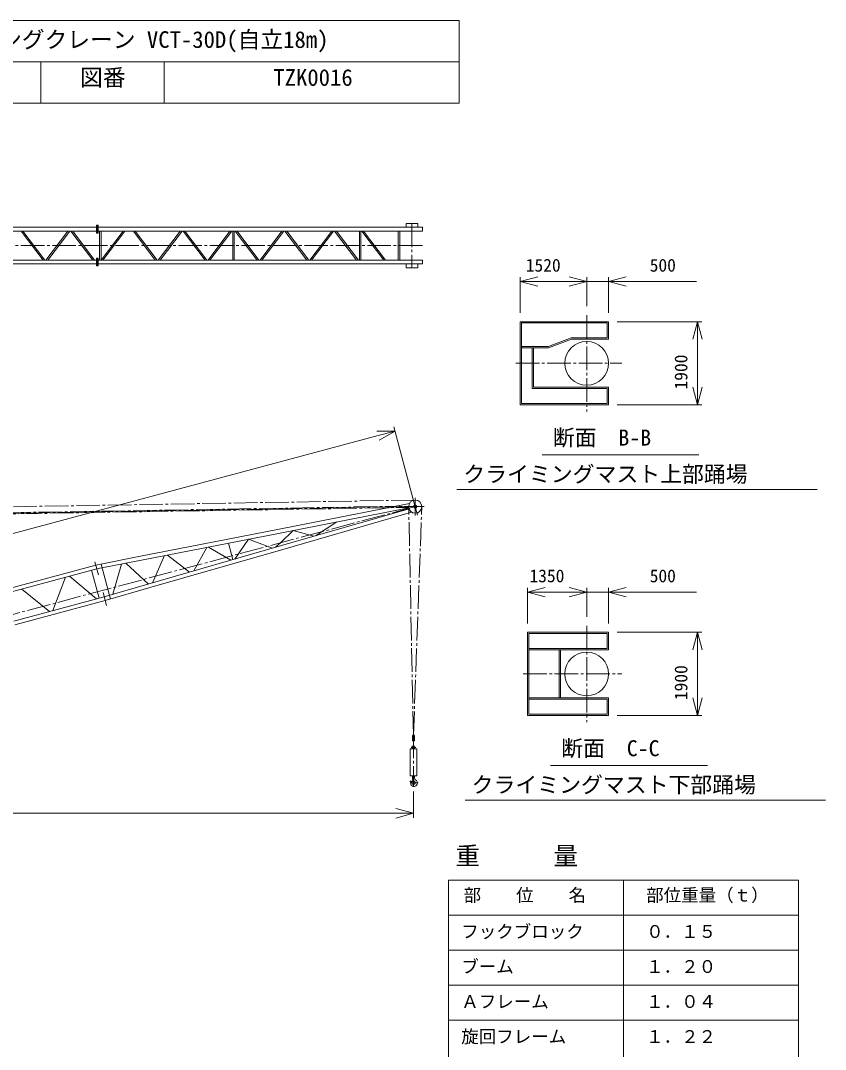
# Model space of a CAD drawing. Units: millimetres, scale not verified. Extents: x -17786 to 17808, y -24773 to 27267.
# Drawn here: x -590 to 17808, y 3758 to 27267 of the extents above; entities that cross this region are included whole.
import ezdxf
from ezdxf.enums import TextEntityAlignment as Align

# ---------------------------------------------------------------- set-up
doc = ezdxf.new("R2010")
doc.units = ezdxf.units.MM
doc.header["$LTSCALE"] = 60
doc.linetypes.add('CHAIN2', pattern=[12, 9, -1, 1, -1])
for name, color, linetype, lineweight in [('0-2_01 細線', 7, 'Continuous', 18), ('0-3_05 寸法', 7, 'Continuous', 18), ('0-4_10 当社外形線', 3, 'Continuous', 18), ('0-5_12 当社中心線', 3, 'CHAIN2', 18), ('0-7_20 躯体・土木、外形線', 1, 'Continuous', 18)]:
    doc.layers.add(name, color=color, linetype=linetype, lineweight=lineweight)
doc.styles.add('ＭＳ ゴシック', font='')
doc.styles.get('ＭＳ ゴシック').set_extended_font_data('MS Gothic')

msp = doc.modelspace()

# ---------------------------------------------------------------- linework, layer by layer
at = {"layer": '0-2_01 細線'}
for p, q in [((2151.36, 15025.1), (5279.66, 15637.59)), ((2174.9, 14938), (5302.58, 15550.36)), ((4160.65, 15326.79), (4261.91, 14948.88)), ((4309.32, 14962.56), (4620.95, 15416.91)), ((4619.09, 15416.54), (5171.26, 15211.41)), ((5238.8, 15230.91), (5358.11, 15344.8)), ((5377.89, 15271.06), (2322.07, 14388.83)), ((5401.22, 15184.12), (2345.43, 14301.9)), ((2770.15, 15054.54), (3269.98, 14662.5)), ((3368.02, 14690.81), (3665.09, 15229.76)), ((3702.97, 15237.18), (4216.52, 14935.77)), ((2425.88, 14418.8), (2702.86, 15041.37))]:
    msp.add_line(p, q, dxfattribs=at)
at = {"layer": '0-3_05 寸法'}
for p, q in [((-10758.51, 26323.15), (9436.57, 26323.15)), ((-129.83, 26323.15), (-129.83, 25379.75)), ((2692.16, 26323.15), (2692.16, 25379.75)), ((10831.32, 20586.84), (10831.32, 21401.53)), ((12351.32, 20737.91), (12351.32, 21401.53)), ((12351.32, 20737.91), (12351.32, 21401.53)), ((12851.32, 20586.84), (12851.32, 21401.53)), ((10831.32, 21301.53), (11231.32, 21301.53)), ((11951.32, 21301.53), (11231.32, 21301.53)), ((11951.32, 21301.53), (11551.32, 21301.53)), ((12351.32, 21301.53), (11951.32, 21301.53)), ((12351.32, 21301.53), (11951.32, 21301.53)), ((12351.32, 21301.53), (12851.32, 21301.53)), ((12851.32, 21301.53), (13251.32, 21301.53)), ((13251.32, 21301.53), (14864.66, 21301.53)), ((13051.32, 20386.84), (14980.66, 20386.84)), ((14880.66, 20386.84), (14880.66, 19986.84)), ((14880.66, 19986.84), (14880.66, 18886.84)), ((14880.66, 18486.84), (14880.66, 18886.84)), ((13051.32, 18486.84), (14980.66, 18486.84)), ((7969.13, 17886.92), (7582.76, 17783.39)), ((8379.87, 16354.03), (7943.25, 17983.51)), ((-13184.64, 12218.79), (7582.76, 17783.39)), ((11331.02, 17341.97), (14918.2, 17341.97)), ((9381.92, 16550.97), (17617.87, 16550.97)), ((11001.32, 13488.91), (11001.32, 14303.61)), ((11001.32, 14203.61), (11401.32, 14203.61)), ((11951.32, 14203.61), (11401.32, 14203.61)), ((11951.32, 14203.61), (11551.32, 14203.61)), ((12351.32, 14203.61), (11951.32, 14203.61)), ((12351.32, 14203.61), (11951.32, 14203.61)), ((12351.32, 13639.98), (12351.32, 14303.61)), ((12351.32, 13639.98), (12351.32, 14303.61)), ((12351.32, 14203.61), (12851.32, 14203.61)), ((12851.32, 13488.91), (12851.32, 14303.61)), ((12851.32, 14203.61), (13251.32, 14203.61)), ((13251.32, 14203.61), (14864.66, 14203.61)), ((13051.32, 13288.91), (14980.66, 13288.91)), ((14880.66, 13288.91), (14880.66, 12888.91)), ((14880.66, 12888.91), (14880.66, 11788.91)), ((14880.66, 11388.91), (14880.66, 11788.91)), ((13051.32, 11388.91), (14980.66, 11388.91)), ((11521.54, 10244.05), (15108.72, 10244.05)), ((8391.49, 9650.62), (8391.49, 9053.04)), ((9572.43, 9453.04), (17808.38, 9453.04)), ((7991.49, 9153.04), (-11208.51, 9153.04)), ((8391.49, 9153.04), (7991.49, 9153.04)), ((9193.99, 7623.23), (9193.99, -376.77)), ((9193.99, 7623.23), (17193.99, 7623.23)), ((13193.99, 7623.23), (13193.99, -376.77)), ((17193.99, 7623.23), (17193.99, -376.77)), ((9193.99, 6823.23), (17193.99, 6823.23)), ((9193.99, 6023.23), (17193.99, 6023.23)), ((9193.99, 5223.23), (17193.99, 5223.23)), ((9193.99, 4423.23), (17193.99, 4423.23))]:
    msp.add_line(p, q, dxfattribs=at)
msp.add_lwpolyline([(-10758.51, 27266.54), (9436.57, 27266.54), (9436.57, 25379.75), (-10758.51, 25379.75)], close=True, dxfattribs=at)
for points in [[(11231.32, 21194.35), (10831.32, 21301.53), (11231.32, 21408.71)], [(11951.32, 21408.71), (12351.32, 21301.53), (11951.32, 21194.35)], [(11951.32, 21408.71), (12351.32, 21301.53), (11951.32, 21194.35)], [(13251.32, 21194.35), (12851.32, 21301.53), (13251.32, 21408.71)], [(14773.48, 19986.84), (14880.66, 20386.84), (14987.83, 19986.84)], [(14987.83, 18886.84), (14880.66, 18486.84), (14773.48, 18886.84)], [(7555.02, 17886.92), (7969.13, 17886.92), (7610.5, 17679.87)], [(11401.32, 14096.43), (11001.32, 14203.61), (11401.32, 14310.78)], [(11951.32, 14310.78), (12351.32, 14203.61), (11951.32, 14096.43)], [(11951.32, 14310.78), (12351.32, 14203.61), (11951.32, 14096.43)], [(13251.32, 14096.43), (12851.32, 14203.61), (13251.32, 14310.78)], [(14773.48, 12888.91), (14880.66, 13288.91), (14987.83, 12888.91)], [(14987.83, 11788.91), (14880.66, 11388.91), (14773.48, 11788.91)], [(7991.49, 9260.22), (8391.49, 9153.04), (7991.49, 9045.86)]]:
    msp.add_lwpolyline(points, dxfattribs=at)
at = {"layer": '0-4_10 当社外形線'}
for p, q in [((1144.71, 22590.1), (1163.71, 22590.11)), ((1163.71, 22590.11), (1163.71, 22410.11)), ((1163.71, 22590.11), (1163.71, 22410.11)), ((1182.71, 22590.11), (1163.71, 22590.11)), ((1163.71, 22590.11), (1163.71, 22410.11)), ((1163.71, 22590.11), (1163.71, 22410.11)), ((8224.6, 22545.31), (8224.6, 22632.33)), ((8224.6, 22632.33), (8488.66, 22632.33)), ((8488.66, 22545.31), (8488.66, 22632.33)), ((1144.71, 22544.66), (-4564.33, 22544.69)), ((1144.71, 22455.56), (-4564.33, 22455.6)), ((-76.82, 21794.66), (-577.87, 22455.57)), ((-34.16, 21794.66), (-535.21, 22455.57)), ((-9.27, 21794.67), (491.78, 22455.56)), ((33.4, 21794.67), (534.45, 22455.56)), ((1060.37, 21794.66), (559.33, 22455.56)), ((1103.04, 21794.66), (602, 22455.56)), ((7310.48, 22544.77), (1182.71, 22544.8)), ((7310.48, 22455.67), (1182.71, 22455.7)), ((1216.7, 22455.69), (1216.7, 21794.79)), ((1250.71, 22455.69), (1250.7, 21794.79)), ((1250.7, 21794.8), (1751.76, 22455.69)), ((1293.37, 21794.79), (1794.42, 22455.69)), ((2489.57, 21794.79), (1988.52, 22455.69)), ((2532.23, 21794.79), (2031.19, 22455.69)), ((2557.12, 21794.78), (3058.17, 22455.68)), ((2599.78, 21794.79), (3100.84, 22455.68)), ((3626.77, 21794.78), (3125.72, 22455.68)), ((3669.44, 21794.78), (3168.39, 22455.68)), ((3694.32, 21794.78), (4195.37, 22455.67)), ((3736.98, 21794.78), (4238.03, 22455.67)), ((4259.48, 22455.67), (4259.47, 21794.78)), ((4293.47, 22455.68), (4293.48, 21794.77)), ((4815.97, 21794.77), (4314.92, 22455.67)), ((4858.64, 21794.77), (4357.59, 22455.67)), ((4883.52, 21794.77), (5384.58, 22455.67)), ((4926.18, 21794.77), (5427.24, 22455.67)), ((5953.18, 21794.76), (5452.13, 22455.67)), ((5995.84, 21794.76), (5494.79, 22455.67)), ((6020.72, 21794.77), (6521.77, 22455.66)), ((6063.39, 21794.76), (6564.44, 22455.66)), ((7090.37, 21794.76), (6589.32, 22455.66)), ((7133.03, 21794.75), (6631.99, 22455.66)), ((7154.48, 22455.66), (7154.48, 21794.76)), ((7188.48, 22455.65), (7188.48, 21794.76)), ((7710.97, 21794.77), (7209.92, 22455.67)), ((7753.64, 21794.77), (7252.59, 22455.67)), ((8596.63, 22544.76), (7310.48, 22544.77)), ((8596.63, 22455.66), (7310.48, 22455.67)), ((8043.89, 22455.66), (8043.88, 21794.76)), ((8077.88, 22455.65), (8077.88, 21794.76)), ((8224.6, 22545.31), (8488.66, 22545.31)), ((8596.63, 22544.74), (8596.63, 22456.22)), ((1144.7, 21794.66), (-4564.34, 21794.69)), ((1144.7, 21705.56), (-4564.34, 21705.59)), ((1144.7, 21840.11), (1163.71, 21840.11)), ((1163.71, 21840.11), (1163.7, 21660.11)), ((1163.71, 21840.11), (1163.7, 21660.11)), ((1163.71, 21840.11), (1163.7, 21660.11)), ((1163.71, 21840.11), (1163.7, 21660.11)), ((1182.7, 21840.11), (1163.71, 21840.11)), ((7310.48, 21794.77), (1182.7, 21794.79)), ((7310.48, 21705.67), (1182.7, 21705.69)), ((8596.63, 21794.76), (7310.48, 21794.77)), ((8596.63, 21705.66), (7310.48, 21705.67)), ((8224.6, 21705.09), (8224.6, 21618.07)), ((8224.6, 21705.09), (8488.66, 21705.09)), ((8488.66, 21705.09), (8488.66, 21618.07)), ((8596.63, 21794.75), (8596.63, 21706.23)), ((8224.6, 21618.07), (8488.66, 21618.07)), ((10831.32, 20386.84), (10831.32, 18486.84)), ((10831.32, 20386.84), (12851.32, 20386.84)), ((10861.32, 20356.84), (10861.32, 18516.84)), ((10861.32, 20356.84), (12821.32, 20356.84)), ((12821.32, 20356.84), (12821.32, 20016.84)), ((12851.32, 20386.84), (12851.32, 19986.84)), ((11475.75, 19816.84), (11995.75, 20016.84)), ((11481.32, 19786.84), (12001.32, 19986.84)), ((11995.75, 20016.84), (12821.32, 20016.84)), ((12001.32, 19986.84), (12851.32, 19986.84)), ((10861.32, 19816.84), (11475.75, 19816.84)), ((10861.32, 19786.84), (11481.32, 19786.84)), ((11101.32, 19786.84), (11101.32, 18856.84)), ((11131.32, 19786.84), (11131.32, 18886.84)), ((11101.32, 18856.84), (12821.32, 18856.84)), ((11131.32, 18886.84), (12851.32, 18886.84)), ((12821.32, 18856.84), (12821.32, 18516.84)), ((12851.32, 18886.84), (12851.32, 18486.84)), ((10831.32, 18486.84), (12851.32, 18486.84)), ((10861.32, 18516.84), (12821.32, 18516.84)), ((11001.32, 13288.91), (11001.32, 11388.91)), ((11001.32, 13288.91), (12851.32, 13288.91)), ((11031.32, 13258.91), (11031.32, 11418.91)), ((11031.32, 13258.91), (12821.32, 13258.91)), ((12821.32, 13258.91), (12821.32, 12918.91)), ((12851.32, 13288.91), (12851.32, 12888.91)), ((11031.32, 12918.91), (12821.32, 12918.91)), ((11031.32, 12888.91), (12851.32, 12888.91)), ((11721.32, 11788.91), (11721.32, 12888.91)), ((11751.32, 11788.91), (11751.32, 12888.91)), ((11031.32, 11788.91), (12851.32, 11788.91)), ((11031.32, 11758.91), (12821.32, 11758.91)), ((12821.32, 11758.91), (12821.32, 11418.91)), ((12851.32, 11788.91), (12851.32, 11388.91)), ((11001.32, 11388.91), (12851.32, 11388.91)), ((11031.32, 11418.91), (12821.32, 11418.91)), ((8375.46, 10943.48), (8407.51, 10943.48)), ((8381.55, 9908.54), (8344.79, 9872.38)), ((8348.93, 9864.47), (8388.24, 9900.89)), ((8368.99, 10007.33), (8368.99, 9952.74)), ((8413.99, 10007.53), (8413.99, 9959.61))]:
    msp.add_line(p, q, dxfattribs=at)
for points in [[(1144.71, 22590.1), (1144.71, 22410.11), (1163.71, 22410.11)], [(1182.71, 22590.11), (1182.71, 22410.11), (1163.71, 22410.11)], [(1144.7, 21840.11), (1144.7, 21660.11), (1163.7, 21660.11)], [(1182.7, 21840.11), (1182.71, 21660.1), (1163.7, 21660.11)]]:
    msp.add_lwpolyline(points, dxfattribs=at)
for points in [[(8369.31, 10806.35), (8413.66, 10806.35), (8413.66, 10933.48), (8369.31, 10933.48)], [(8316.49, 10007.33), (8467.43, 10007.33), (8467.43, 10628.14), (8316.49, 10628.14)]]:
    msp.add_lwpolyline(points, close=True, dxfattribs=at)
for centre, radius in [((12351.32, 19436.84), 500), ((8431.63, 16160.84), 150), ((8431.63, 16160.84), 40), ((8431.63, 16160.84), 20), ((12351.32, 12338.91), 500), ((8391.49, 10943.48), 9.55), ((8391.49, 10664.61), 34)]:
    msp.add_circle(centre, radius, dxfattribs=at)
for centre, radius, start, end in [((8325.98, 9876.39), 10.42, 63.30494, 226.77126), ((8402.57, 9847.1), 79.03, 177.442, 61.83449), ((8309.14, 9848.66), 42.82, 2.63594, 61.24288), ((8391.5, 9851.17), 40.02, 181.35493, 65.68306), ((8433.89, 9947.57), 65.29, 173.72961, 246.62089), ((8464.61, 9960.2), 49.97, 179.09731, 241.03925), ((8236.54, 9837.45), 88.08, 8.6005, 20.8502)]:
    msp.add_arc(centre, radius, start, end, dxfattribs=at)
at = {"layer": '0-5_12 当社中心線'}
for p, q in [((8356.63, 22632.29), (8356.63, 21618.07)), ((8596.63, 22125.18), (-16255.86, 22125.18)), ((12351.32, 20537.91), (12351.32, 18335.77)), ((10728.62, 19436.84), (13155.42, 19436.84)), ((8423.96, 16310.64), (-7834.55, 16042.85)), ((8483.48, 15967.35), (8379.79, 16354.33)), ((8431.63, 15960.53), (8431.63, 16361.16)), ((8282.16, 16173.38), (-1360, 16014.57)), ((-1359.51, 15984.57), (8282.65, 16143.39)), ((8231.32, 16160.84), (8631.95, 16160.84)), ((8391.49, 10943.48), (8281.73, 16155.53)), ((8391.49, 10943.48), (8581.6, 16157.53)), ((12351.32, 13439.98), (12351.32, 11237.84)), ((10898.62, 12338.91), (13155.42, 12338.91)), ((8391.49, 10953.03), (8391.49, 9925.26)), ((8337.99, 10659.38), (8446.98, 10659.38)), ((8391.49, 9922.5), (8391.49, 9760.29)), ((8315.98, 9850.62), (8494.88, 9850.62))]:
    msp.add_line(p, q, dxfattribs=at)
msp.add_lwpolyline([(-14133.51, 15789.18), (8431.63, 16160.84), (-13108.51, 10389.18)], dxfattribs=at)
at = {"layer": '0-7_20 躯体・土木、外形線'}
for p, q in [((5279.66, 15637.59), (8297.76, 16228.5)), ((5302.58, 15550.36), (8284.04, 16134.1)), ((8289.89, 16111.77), (5377.89, 15271.06)), ((8349.52, 16035.31), (5401.22, 15184.12)), ((6153.08, 15494.86), (6637.81, 15811.79)), ((-938.46, 14270.77), (1129.78, 14825.08)), ((1110.25, 14897.96), (1190.12, 14599.95)), ((1129.78, 14825.08), (2151.36, 15025.1)), ((1147.07, 14736.76), (2174.9, 14938)), ((1253.05, 14847.98), (1467.26, 14048.73)), ((1517.34, 14157.09), (1716.32, 14848.21)), ((1818.85, 14868.29), (2330.41, 14391.24)), ((1153.07, 14738.15), (-915.17, 14183.84)), ((1032.34, 14705.79), (1203.19, 14068.29)), ((148.73, 13785.68), (440.24, 14547.1)), ((531.74, 14571.63), (1145.7, 14052.88)), ((2322.07, 14388.83), (1322.27, 14100.19)), ((-563.15, 14278.18), (70.07, 13764.6)), ((1298.41, 14195.87), (1376.93, 13902.91)), ((2345.43, 14301.9), (1347.23, 14013.72)), ((-744.34, 13546.33), (1323.93, 14100.65)), ((1347.23, 14013.72), (-720.77, 13458.34))]:
    msp.add_line(p, q, dxfattribs=at)
msp.add_lwpolyline([(5358.11, 15344.8), (5643.37, 15617.09), (6112.83, 15483.25)], dxfattribs=at)

# ---------------------------------------------------------------- texts
at = {"layer": '0-3_05 寸法', "style": 'ＭＳ ゴシック'}
for s, height, p in [('図面名称    \u3000\u3000\u3000\u3000\u3000\u3000\u3000クライミングクレーン VCT-30D(自立18m)', 381.2, (-9918.51, 26527.89)), ('\u3000\u3000竹本機械工業株式会社      \u3000\u3000\u3000\u3000\u3000 図番     \u3000\u3000\u3000\u3000TZK0016', 381.2, (-9883.84, 25661.23)), ('1520', 293.3, (10957.99, 21441.53)), ('500', 293.3, (13791.32, 21441.53)), ('断面\u3000B-B', 366.6, (11576.5, 17444.56)), ('クライミングマスト上部踊場', 366.6, (9529.83, 16611.22)), ('1350', 293.3, (11042.99, 14343.61)), ('500', 293.3, (13791.32, 14343.61)), ('断面\u3000C-C', 366.6, (11767.01, 10346.63)), ('クライミングマスト下部踊場', 366.6, (9720.34, 9513.3)), ('重\u3000\u3000\u3000量', 410.6, (9351.93, 7852.73)), ('部\u3000\u3000位\u3000\u3000名', 293.3, (9537.09, 7049.37)), ('部位重量（ｔ）', 293.3, (13710.28, 7049.37)), ('フックブロック', 293.3, (9483.36, 6217.5)), ('０．１５', 293.3, (13710.28, 6218.26)), ('ブーム', 293.3, (9483.36, 5417.5)), ('１．２０', 293.3, (13710.28, 5418.26)), ('Ａフレーム', 293.3, (9483.36, 4617.5)), ('１．０４', 293.3, (13710.28, 4618.26)), ('旋回フレーム', 293.3, (9483.36, 3817.5)), ('１．２２', 293.3, (13710.28, 3818.26))]:
    msp.add_text(s, height=height, dxfattribs=at).set_placement(p, align=Align.BOTTOM_LEFT)
for p in [(14740.66, 18836.84), (14740.66, 11738.91)]:
    msp.add_text('1900', height=293.3, rotation=90, dxfattribs=at).set_placement(p, align=Align.BOTTOM_LEFT)

doc.saveas('drawing.dxf')
